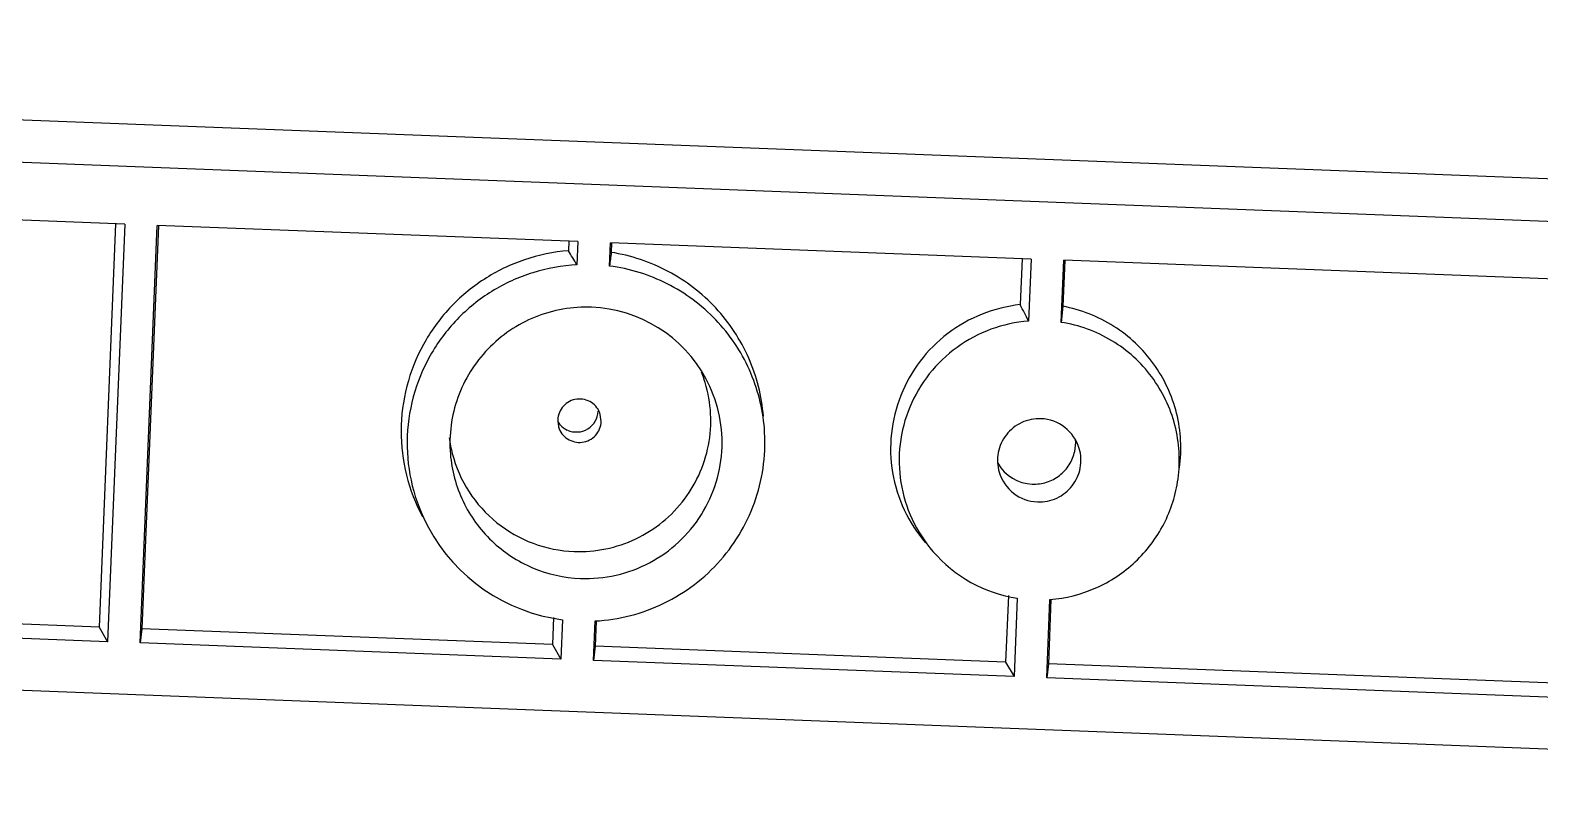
# Model space of a CAD drawing. Header units: inches. Extents: x -698 to -193, y 791 to 1298.
# Drawn here: x -586.68 to -545.09, y 1045.99 to 1067.36 of the extents above; entities that cross this region are included whole.
import ezdxf

# ---------------------------------------------------------------- set-up
doc = ezdxf.new("R2010")
doc.units = ezdxf.units.IN
doc.header["$LTSCALE"] = 0.605
doc.header["$MEASUREMENT"] = 0
doc.layers.get('0').update_dxf_attribs({"linetype": 'CONTINUOUS'})

msp = doc.modelspace()

# ---------------------------------------------------------------- linework, layer by layer
at = {"color": 7, "linetype": 'Continuous'}
for p, q in [((-491.596, 1061.219), (-651.118, 1067.363)), ((-491.524, 1060.041), (-650.628, 1066.169)), ((-584.076, 1062.019), (-605.652, 1062.85)), ((-584.325, 1062.029), (-584.778, 1050.917)), ((-584.076, 1062.019), (-584.545, 1050.516)), ((-583.646, 1050.481), (-583.177, 1061.984)), ((-583.147, 1061.983), (-583.6, 1050.871)), ((-571.59, 1061.538), (-583.177, 1061.984)), ((-571.839, 1061.548), (-571.85, 1061.287)), ((-571.59, 1061.538), (-571.616, 1060.9)), ((-570.717, 1060.866), (-570.691, 1061.504)), ((-559.104, 1061.057), (-570.691, 1061.504)), ((-570.661, 1061.502), (-570.672, 1061.242)), ((-559.353, 1061.067), (-559.405, 1059.801)), ((-559.104, 1061.057), (-559.174, 1059.348)), ((-558.275, 1059.314), (-558.205, 1061.023)), ((-558.175, 1061.022), (-558.227, 1059.756)), ((-536.629, 1060.192), (-558.205, 1061.023)), ((-558.227, 1059.756), (-558.275, 1059.314)), ((-572.146, 1056.628), (-572.122, 1056.433)), ((-570.947, 1056.581), (-570.972, 1056.776)), ((-584.778, 1050.917), (-606.075, 1051.737)), ((-559.731, 1051.784), (-559.806, 1049.955)), ((-559.485, 1051.712), (-559.573, 1049.554)), ((-558.674, 1049.52), (-558.586, 1051.677)), ((-558.556, 1051.676), (-558.628, 1049.91)), ((-639.162, 1051.193), (-504.172, 1045.994)), ((-584.545, 1050.516), (-606.121, 1051.347)), ((-572.261, 1051.185), (-572.292, 1050.436)), ((-572.015, 1051.121), (-572.059, 1050.035)), ((-571.16, 1050.001), (-571.116, 1051.087)), ((-571.085, 1051.085), (-571.114, 1050.391)), ((-584.778, 1050.917), (-584.545, 1050.516)), ((-583.6, 1050.871), (-583.646, 1050.481)), ((-572.292, 1050.436), (-583.6, 1050.871)), ((-572.059, 1050.035), (-583.646, 1050.481)), ((-572.292, 1050.436), (-572.059, 1050.035)), ((-571.114, 1050.391), (-571.16, 1050.001)), ((-559.806, 1049.955), (-571.114, 1050.391)), ((-559.573, 1049.554), (-571.16, 1050.001)), ((-559.806, 1049.955), (-559.573, 1049.554)), ((-558.628, 1049.91), (-558.674, 1049.52)), ((-537.331, 1049.09), (-558.628, 1049.91)), ((-537.098, 1048.689), (-558.674, 1049.52))]:
    msp.add_line(p, q, dxfattribs=at)
for centre, radius, start, end in [((-571.354, 1055.99), 3.741, 28.3672, 87.8505), ((-682.113, 996.976), 137.857, 26.90076, 27.11209), ((-571.514, 1056.615), 3.585, 18.5541, 21.7713), ((-571.63, 1056.891), 0.599, 245.3805, 357.6389), ((-571.633, 1056.89), 0.598, 209.8009, 222.7982), ((-558.876, 1055.513), 1.146, 16.5159, 87.8746), ((-571.564, 1056.599), 3.6, 187.4421, 194.4913), ((-559.025, 1056.004), 1.151, 347.6967, 3.864), ((-559.027, 1056.004), 1.149, 209.9808, 267.8172), ((-558.884, 1055.513), 1.146, 196.5192, 267.8714), ((-571.383, 1055.997), 4.916, 208.346, 262.6192), ((-558.892, 1055.518), 3.852, 220.7391, 261.1438)]:
    msp.add_arc(centre, radius, start, end, dxfattribs=at)
for centre, major_axis, ratio, start_param, end_param in [((-576.35, 1062.378), (10.242, -15.729), 0.17195, 1.365777, 1.390279), ((-570.086, 1062.137), (-1.895, -15.375), 0.030523, -1.508749, -1.484247)]:
    msp.add_ellipse(centre, major_axis=major_axis, ratio=ratio, start_param=start_param, end_param=end_param, dxfattribs=at)
for points, knots in [([(-571.85, 1061.287), (-572.261, 1061.254), (-573.079, 1061.086), (-574.204, 1060.542), (-575.162, 1059.739), (-575.893, 1058.727), (-576.352, 1057.567), (-576.512, 1056.33), (-576.363, 1055.093), (-576.062, 1054.317), (-575.867, 1053.955)], [0, 0, 0, 0, 0.125224, 0.250438, 0.37559, 0.500649, 0.625591, 0.75044, 0.875226, 1, 1, 1, 1]), ([(-566.48, 1056.729), (-566.524, 1057.278), (-566.799, 1058.369), (-567.724, 1059.773), (-569.058, 1060.799), (-570.127, 1061.156), (-570.672, 1061.242)], [0, 0, 0, 0, 0.249749, 0.499581, 0.749621, 1, 1, 1, 1]), ([(-571.616, 1060.9), (-572.028, 1060.879), (-572.85, 1060.731), (-573.986, 1060.212), (-574.958, 1059.427), (-575.703, 1058.426), (-576.176, 1057.272), (-576.347, 1056.037), (-576.204, 1054.8), (-575.904, 1054.024), (-575.709, 1053.663)], [0, 0, 0, 0, 0.125219, 0.250434, 0.375588, 0.500651, 0.625596, 0.750445, 0.875229, 1, 1, 1, 1]), ([(-566.453, 1056.398), (-566.498, 1056.949), (-566.778, 1058.046), (-567.724, 1059.45), (-569.083, 1060.461), (-570.167, 1060.794), (-570.717, 1060.866)], [0, 0, 0, 0, 0.249738, 0.499566, 0.749611, 1, 1, 1, 1]), ([(-571.214, 1059.728), (-571.477, 1059.738), (-572.008, 1059.703), (-572.775, 1059.484), (-573.479, 1059.11), (-574.089, 1058.598), (-574.578, 1057.969), (-574.923, 1057.252), (-575.11, 1056.479), (-575.124, 1055.948), (-575.103, 1055.686)], [0, 0, 0, 0, 0.125108, 0.250311, 0.37543, 0.500516, 0.625525, 0.750431, 0.87525, 1, 1, 1, 1]), ([(-559.405, 1059.801), (-559.764, 1059.762), (-560.474, 1059.585), (-561.427, 1059.046), (-562.201, 1058.272), (-562.739, 1057.319), (-563.002, 1056.258), (-562.969, 1055.166), (-562.644, 1054.124), (-562.248, 1053.511), (-562.013, 1053.239)], [0, 0, 0, 0, 0.12525, 0.25047, 0.375614, 0.500643, 0.625549, 0.750375, 0.875166, 1, 1, 1, 1]), ([(-555.014, 1055.306), (-554.946, 1055.803), (-555.001, 1056.833), (-555.651, 1058.228), (-556.772, 1059.285), (-557.733, 1059.663), (-558.227, 1059.756)], [0, 0, 0, 0, 0.249835, 0.499641, 0.749633, 1, 1, 1, 1]), ([(-559.174, 1059.348), (-559.526, 1059.321), (-560.226, 1059.168), (-561.172, 1058.664), (-561.947, 1057.922), (-562.49, 1056.999), (-562.761, 1055.963), (-562.74, 1054.894), (-562.428, 1053.871), (-562.04, 1053.271), (-561.811, 1053.004)], [0, 0, 0, 0, 0.125245, 0.250467, 0.375615, 0.500649, 0.625557, 0.750382, 0.875169, 1, 1, 1, 1]), ([(-555.056, 1054.999), (-555.023, 1055.244), (-555.003, 1055.744), (-555.119, 1056.483), (-555.375, 1057.186), (-555.889, 1058.038), (-556.829, 1058.892), (-557.786, 1059.237), (-558.275, 1059.314)], [0, 0, 0, 0, 0.125231, 0.250414, 0.375591, 0.500804, 0.75021, 1, 1, 1, 1]), ([(-571.693, 1053), (-571.403, 1052.989), (-570.816, 1053.037), (-569.981, 1053.317), (-569.236, 1053.788), (-568.626, 1054.422), (-568.185, 1055.184), (-567.94, 1056.029), (-567.905, 1056.906), (-568.023, 1057.481), (-568.116, 1057.756)], [0, 0, 0, 0, 0.125152, 0.250385, 0.375526, 0.500613, 0.625594, 0.750462, 0.875259, 1, 1, 1, 1]), ([(-571.518, 1052.259), (-571.191, 1052.246), (-570.529, 1052.307), (-569.597, 1052.653), (-568.786, 1053.228), (-568.152, 1053.993), (-567.739, 1054.896), (-567.576, 1055.874), (-567.673, 1056.86), (-567.908, 1057.48), (-568.063, 1057.767)], [0, 0, 0, 0, 0.125198, 0.250414, 0.375576, 0.500655, 0.625608, 0.750459, 0.875239, 1, 1, 1, 1]), ([(-570.972, 1056.776), (-570.991, 1056.842), (-571.055, 1056.97), (-571.211, 1057.116), (-571.408, 1057.199), (-571.622, 1057.21), (-571.827, 1057.147), (-571.997, 1057.017), (-572.112, 1056.837), (-572.143, 1056.697), (-572.146, 1056.628)], [0, 0, 0, 0, 0.124818, 0.249657, 0.374669, 0.49981, 0.625006, 0.75013, 0.875173, 1, 1, 1, 1]), ([(-572.122, 1056.433), (-572.102, 1056.367), (-572.038, 1056.239), (-571.882, 1056.093), (-571.685, 1056.01), (-571.471, 1055.999), (-571.266, 1056.062), (-571.096, 1056.192), (-570.981, 1056.372), (-570.95, 1056.512), (-570.947, 1056.581)], [0, 0, 0, 0, 0.124818, 0.249657, 0.374669, 0.49981, 0.625006, 0.75013, 0.875173, 1, 1, 1, 1]), ([(-571.116, 1051.087), (-570.788, 1051.104), (-570.134, 1051.204), (-569.204, 1051.545), (-568.36, 1052.064), (-567.635, 1052.74), (-567.06, 1053.545), (-566.656, 1054.448), (-566.44, 1055.412), (-566.427, 1056.071), (-566.453, 1056.398)], [0, 0, 0, 0, 0.125133, 0.250334, 0.37545, 0.500527, 0.625524, 0.750425, 0.875244, 1, 1, 1, 1]), ([(-558.833, 1056.658), (-559.013, 1056.665), (-559.382, 1056.592), (-559.82, 1056.243), (-560.053, 1055.734), (-560.034, 1055.359), (-559.983, 1055.187)], [0, 0, 0, 0, 0.250409, 0.500622, 0.750479, 1, 1, 1, 1]), ([(-575.103, 1055.686), (-575.067, 1055.239), (-574.828, 1054.348), (-574.02, 1053.234), (-572.869, 1052.476), (-571.968, 1052.276), (-571.518, 1052.259)], [0, 0, 0, 0, 0.249704, 0.499518, 0.749577, 1, 1, 1, 1]), ([(-575.05, 1055.698), (-574.955, 1055.328), (-574.641, 1054.613), (-573.859, 1053.746), (-572.844, 1053.168), (-572.077, 1053.015), (-571.693, 1053)], [0, 0, 0, 0, 0.249682, 0.499522, 0.749604, 1, 1, 1, 1]), ([(-559.071, 1054.856), (-558.938, 1054.851), (-558.668, 1054.888), (-558.308, 1055.077), (-558.033, 1055.377), (-557.93, 1055.629), (-557.901, 1055.759)], [0, 0, 0, 0, 0.250191, 0.500369, 0.750338, 1, 1, 1, 1]), ([(-558.927, 1054.367), (-558.746, 1054.36), (-558.377, 1054.434), (-557.939, 1054.782), (-557.707, 1055.291), (-557.726, 1055.666), (-557.777, 1055.838)], [0, 0, 0, 0, 0.250409, 0.500622, 0.750479, 1, 1, 1, 1]), ([(-558.586, 1051.677), (-558.152, 1051.711), (-557.29, 1051.928), (-556.183, 1052.663), (-555.383, 1053.722), (-555.115, 1054.569), (-555.056, 1054.999)], [0, 0, 0, 0, 0.250279, 0.50043, 0.750373, 1, 1, 1, 1])]:
    msp.add_open_spline(points, degree=3, knots=knots, dxfattribs=at)
msp.add_open_spline([(-572.072, 1056.483), (-572.019, 1056.426), (-571.953, 1056.379), (-571.883, 1056.346)], degree=3, dxfattribs=at)

doc.saveas('drawing.dxf')
